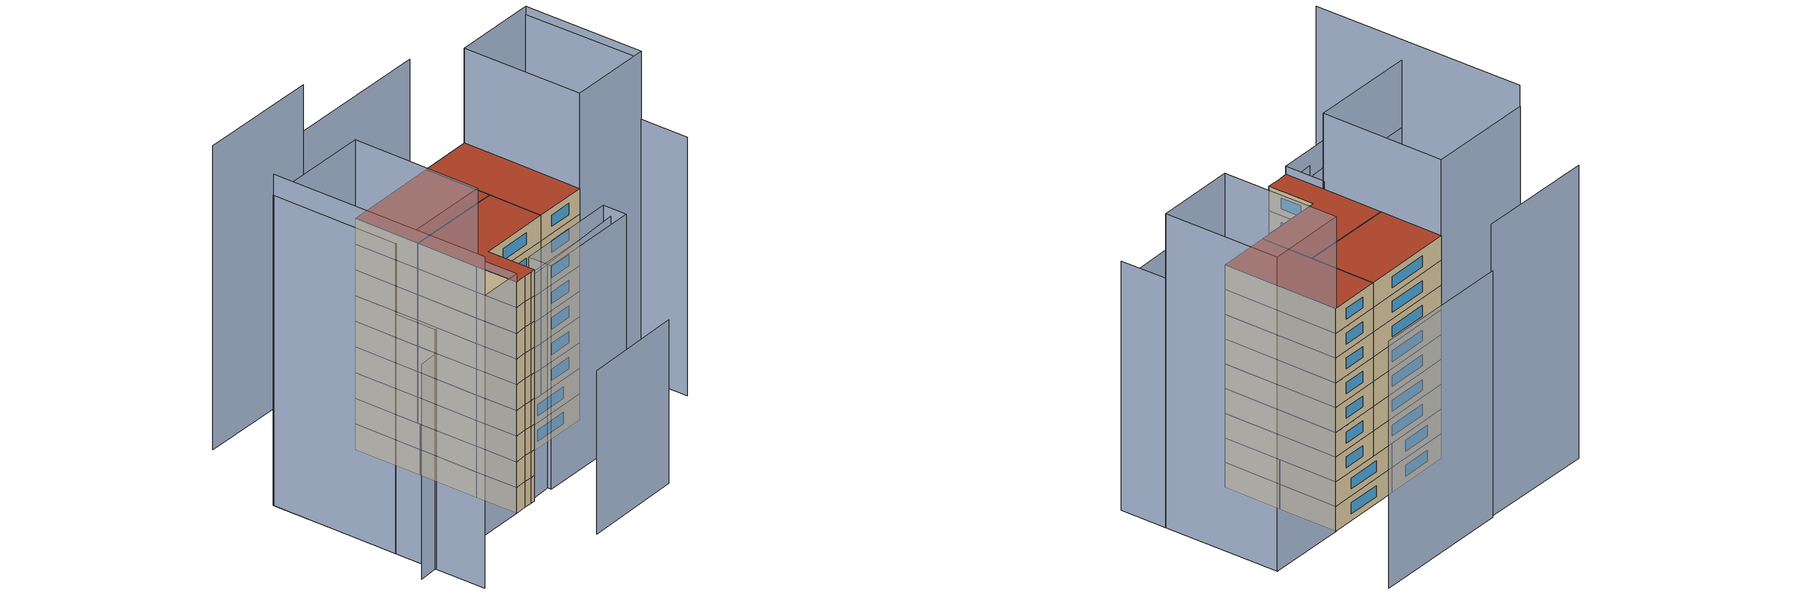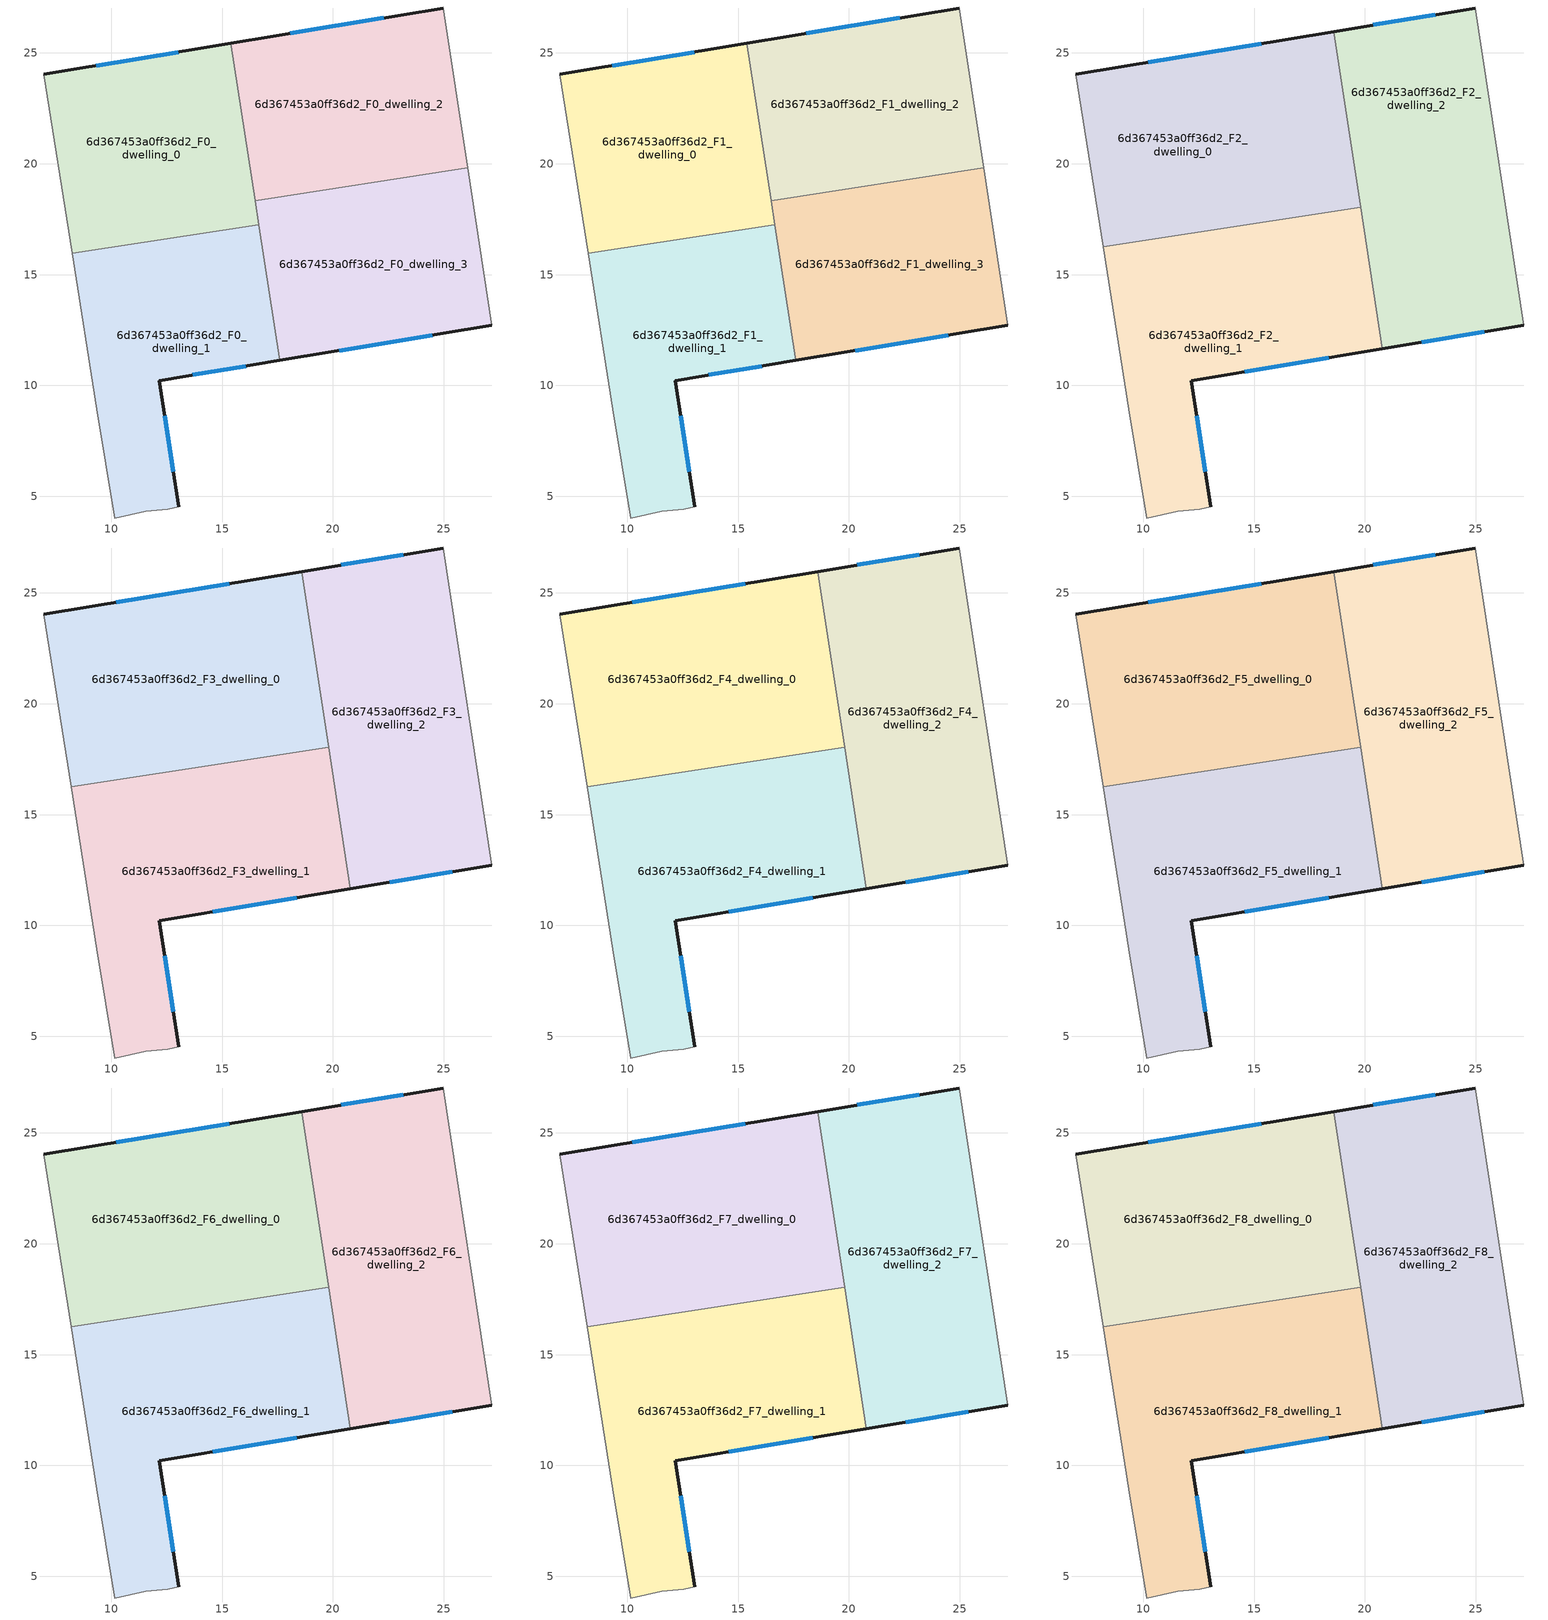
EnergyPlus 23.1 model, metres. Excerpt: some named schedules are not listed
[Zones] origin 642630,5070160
6d367453a0ff36d2_F0_dwelling_0
 floor ground (EU_floor_Construction): 15.4,25.44 16.66,17.26 8.24,15.96 6.95,24.03 z0
 wall outside (EU_wall_Construction): 15.4,25.44 6.95,24.03 z0:3
 wall to 6d367453a0ff36d2_F0_dwelling_1 (EU_wall_Construction): 8.24,15.96 16.66,17.26 z0:3
 wall adiabatic (EU_wall_Construction): 6.95,24.03 8.24,15.96 z0:3
 wall to 6d367453a0ff36d2_F0_dwelling_2 (EU_wall_Construction): 16.49,18.34 15.4,25.44 z0:3
 wall to 6d367453a0ff36d2_F0_dwelling_3 (EU_wall_Construction): 16.66,17.26 16.49,18.34 z0:3
 window (EU_Window_Construction): 13.03,25.04 9.32,24.43 z0.84:2.16
6d367453a0ff36d2_F0_dwelling_1
 floor ground (EU_floor_Construction): 16.66,17.26 17.6,11.13 12.16,10.22 13.05,4.52 12.55,4.42 11.55,4.32 10.15,4.02 9.35,8.92 8.24,15.96 z0
 wall outside (EU_wall_Construction): 13.05,4.52 12.16,10.22 17.6,11.13 z0:3
 wall adiabatic (EU_wall_Construction): 8.24,15.96 9.35,8.92 10.15,4.02 11.55,4.32 12.55,4.42 13.05,4.52 z0:3
 wall to 6d367453a0ff36d2_F0_dwelling_3 (EU_wall_Construction): 17.6,11.13 16.66,17.26 z0:3
 window (EU_Window_Construction): 13.68,10.47 16.07,10.87 / 12.8,6.12 12.41,8.62 z0.84:2.16
6d367453a0ff36d2_F0_dwelling_2
 floor ground (EU_floor_Construction): 24.97,27.03 26.08,19.82 16.49,18.34 15.4,25.44 z0
 wall outside (EU_wall_Construction): 24.97,27.03 15.4,25.44 z0:3
 wall adiabatic (EU_wall_Construction): 26.08,19.82 24.97,27.03 z0:3
 wall to 6d367453a0ff36d2_F0_dwelling_3 (EU_wall_Construction): 16.49,18.34 26.08,19.82 z0:3
 window (EU_Window_Construction): 22.29,26.58 18.08,25.88 z0.84:2.16
6d367453a0ff36d2_F0_dwelling_3
 floor ground (EU_floor_Construction): 26.08,19.82 27.17,12.72 17.6,11.13 16.49,18.34 z0
 wall outside (EU_wall_Construction): 17.6,11.13 27.17,12.72 z0:3
 wall adiabatic (EU_wall_Construction): 27.17,12.72 26.08,19.82 z0:3
 window (EU_Window_Construction): 20.28,11.57 24.49,12.27 z0.84:2.16
6d367453a0ff36d2_F1_dwelling_0
 floor to 6d367453a0ff36d2_F0_dwelling_0 (EU_floor_Construction): 15.4,25.44 16.66,17.26 8.24,15.96 6.95,24.03 z3
 wall outside (EU_wall_Construction): 15.4,25.44 6.95,24.03 z3:6
 wall to 6d367453a0ff36d2_F1_dwelling_1 (EU_wall_Construction): 8.24,15.96 16.66,17.26 z3:6
 wall adiabatic (EU_wall_Construction): 6.95,24.03 8.24,15.96 z3:6
 wall to 6d367453a0ff36d2_F1_dwelling_2 (EU_wall_Construction): 16.49,18.34 15.4,25.44 z3:6
 wall to 6d367453a0ff36d2_F1_dwelling_3 (EU_wall_Construction): 16.66,17.26 16.49,18.34 z3:6
 window (EU_Window_Construction): 13.03,25.04 9.32,24.43 z3.84:5.16
6d367453a0ff36d2_F1_dwelling_1
 floor to 6d367453a0ff36d2_F0_dwelling_1 (EU_floor_Construction): 16.66,17.26 17.6,11.13 12.16,10.22 13.05,4.52 12.55,4.42 11.55,4.32 10.15,4.02 9.35,8.92 8.24,15.96 z3
 wall outside (EU_wall_Construction): 13.05,4.52 12.16,10.22 17.6,11.13 z3:6
 wall adiabatic (EU_wall_Construction): 8.24,15.96 9.35,8.92 10.15,4.02 11.55,4.32 12.55,4.42 13.05,4.52 z3:6
 wall to 6d367453a0ff36d2_F1_dwelling_3 (EU_wall_Construction): 17.6,11.13 16.66,17.26 z3:6
 window (EU_Window_Construction): 13.68,10.47 16.07,10.87 / 12.8,6.12 12.41,8.62 z3.84:5.16
6d367453a0ff36d2_F1_dwelling_2
 floor to 6d367453a0ff36d2_F0_dwelling_2 (EU_floor_Construction): 24.97,27.03 26.08,19.82 16.49,18.34 15.4,25.44 z3
 wall outside (EU_wall_Construction): 24.97,27.03 15.4,25.44 z3:6
 wall adiabatic (EU_wall_Construction): 26.08,19.82 24.97,27.03 z3:6
 wall to 6d367453a0ff36d2_F1_dwelling_3 (EU_wall_Construction): 16.49,18.34 26.08,19.82 z3:6
 window (EU_Window_Construction): 22.29,26.58 18.08,25.88 z3.84:5.16
6d367453a0ff36d2_F1_dwelling_3
 floor to 6d367453a0ff36d2_F0_dwelling_3 (EU_floor_Construction): 26.08,19.82 27.17,12.72 17.6,11.13 16.49,18.34 z3
 wall outside (EU_wall_Construction): 17.6,11.13 27.17,12.72 z3:6
 wall adiabatic (EU_wall_Construction): 27.17,12.72 26.08,19.82 z3:6
 window (EU_Window_Construction): 20.28,11.57 24.49,12.27 z3.84:5.16
6d367453a0ff36d2_F2_dwelling_0
 floor to 6d367453a0ff36d2_F1_dwelling_0 (EU_floor_Construction): 15.4,25.44 16.61,17.54 8.19,16.25 6.95,24.03 z6
 floor to 6d367453a0ff36d2_F1_dwelling_2 (EU_floor_Construction): 18.59,25.97 19.68,18.83 16.49,18.34 15.4,25.44 z6
 floor to 6d367453a0ff36d2_F1_dwelling_3 (EU_floor_Construction): 19.68,18.83 19.81,18.04 16.61,17.54 16.49,18.34 z6
 wall outside (EU_wall_Construction): 18.59,25.97 6.95,24.03 z6:9
 wall to 6d367453a0ff36d2_F2_dwelling_1 (EU_wall_Construction): 8.19,16.25 19.81,18.04 z6:9
 wall adiabatic (EU_wall_Construction): 6.95,24.03 8.19,16.25 z6:9
 wall to 6d367453a0ff36d2_F2_dwelling_2 (EU_wall_Construction): 19.81,18.04 18.59,25.97 z6:9
 window (EU_Window_Construction): 15.33,25.43 10.21,24.58 z6.84:8.16
6d367453a0ff36d2_F2_dwelling_1
 floor to 6d367453a0ff36d2_F1_dwelling_1 (EU_floor_Construction): 16.66,17.26 17.6,11.13 12.16,10.22 13.05,4.52 12.55,4.42 11.55,4.32 10.15,4.02 9.35,8.92 8.24,15.96 z6
 floor to 6d367453a0ff36d2_F1_dwelling_0 (EU_floor_Construction): 16.61,17.54 16.66,17.26 8.24,15.96 8.19,16.25 z6
 floor to 6d367453a0ff36d2_F1_dwelling_3 (EU_floor_Construction): 19.81,18.04 20.79,11.66 17.6,11.13 16.61,17.54 z6
 wall outside (EU_wall_Construction): 13.05,4.52 12.16,10.22 20.79,11.66 z6:9
 wall adiabatic (EU_wall_Construction): 8.19,16.25 9.35,8.92 10.15,4.02 11.55,4.32 12.55,4.42 13.05,4.52 z6:9
 wall to 6d367453a0ff36d2_F2_dwelling_2 (EU_wall_Construction): 20.79,11.66 19.81,18.04 z6:9
 window (EU_Window_Construction): 14.57,10.62 18.37,11.26 / 12.8,6.12 12.41,8.62 z6.84:8.16
6d367453a0ff36d2_F2_dwelling_2
 floor to 6d367453a0ff36d2_F1_dwelling_2 (EU_floor_Construction): 24.97,27.03 26.08,19.82 19.68,18.83 18.59,25.97 z6
 floor to 6d367453a0ff36d2_F1_dwelling_3 (EU_floor_Construction): 26.08,19.82 27.17,12.72 20.79,11.66 19.68,18.83 z6
 wall outside (EU_wall_Construction): 24.97,27.03 18.59,25.97 / 20.79,11.66 27.17,12.72 z6:9
 wall adiabatic (EU_wall_Construction): 27.17,12.72 24.97,27.03 z6:9
 window (EU_Window_Construction): 23.18,26.73 20.37,26.27 / 22.58,11.96 25.38,12.42 z6.84:8.16
6d367453a0ff36d2_F3_dwelling_0
 floor to 6d367453a0ff36d2_F2_dwelling_0 (EU_floor_Construction): 18.59,25.97 19.81,18.04 8.19,16.25 6.95,24.03 z9
 wall outside (EU_wall_Construction): 18.59,25.97 6.95,24.03 z9:12
 wall to 6d367453a0ff36d2_F3_dwelling_1 (EU_wall_Construction): 8.19,16.25 19.81,18.04 z9:12
 wall adiabatic (EU_wall_Construction): 6.95,24.03 8.19,16.25 z9:12
 wall to 6d367453a0ff36d2_F3_dwelling_2 (EU_wall_Construction): 19.81,18.04 18.59,25.97 z9:12
 window (EU_Window_Construction): 15.33,25.43 10.21,24.58 z9.84:11.16
6d367453a0ff36d2_F3_dwelling_1
 floor to 6d367453a0ff36d2_F2_dwelling_1 (EU_floor_Construction): 19.81,18.04 20.79,11.66 12.16,10.22 13.05,4.52 12.55,4.42 11.55,4.32 10.15,4.02 9.35,8.92 8.19,16.25 z9
 wall outside (EU_wall_Construction): 13.05,4.52 12.16,10.22 20.79,11.66 z9:12
 wall adiabatic (EU_wall_Construction): 8.19,16.25 9.35,8.92 10.15,4.02 11.55,4.32 12.55,4.42 13.05,4.52 z9:12
 wall to 6d367453a0ff36d2_F3_dwelling_2 (EU_wall_Construction): 20.79,11.66 19.81,18.04 z9:12
 window (EU_Window_Construction): 14.57,10.62 18.37,11.26 / 12.8,6.12 12.41,8.62 z9.84:11.16
6d367453a0ff36d2_F3_dwelling_2
 floor to 6d367453a0ff36d2_F2_dwelling_2 (EU_floor_Construction): 24.97,27.03 27.17,12.72 20.79,11.66 18.59,25.97 z9
 wall outside (EU_wall_Construction): 24.97,27.03 18.59,25.97 / 20.79,11.66 27.17,12.72 z9:12
 wall adiabatic (EU_wall_Construction): 27.17,12.72 24.97,27.03 z9:12
 window (EU_Window_Construction): 23.18,26.73 20.37,26.27 / 22.58,11.96 25.38,12.42 z9.84:11.16
6d367453a0ff36d2_F4_dwelling_0
 floor to 6d367453a0ff36d2_F3_dwelling_0 (EU_floor_Construction): 18.59,25.97 19.81,18.04 8.19,16.25 6.95,24.03 z12
 wall outside (EU_wall_Construction): 18.59,25.97 6.95,24.03 z12:15
 wall to 6d367453a0ff36d2_F4_dwelling_1 (EU_wall_Construction): 8.19,16.25 19.81,18.04 z12:15
 wall adiabatic (EU_wall_Construction): 6.95,24.03 8.19,16.25 z12:15
 wall to 6d367453a0ff36d2_F4_dwelling_2 (EU_wall_Construction): 19.81,18.04 18.59,25.97 z12:15
 window (EU_Window_Construction): 15.33,25.43 10.21,24.58 z12.84:14.16
6d367453a0ff36d2_F4_dwelling_1
 floor to 6d367453a0ff36d2_F3_dwelling_1 (EU_floor_Construction): 19.81,18.04 20.79,11.66 12.16,10.22 13.05,4.52 12.55,4.42 11.55,4.32 10.15,4.02 9.35,8.92 8.19,16.25 z12
 wall outside (EU_wall_Construction): 13.05,4.52 12.16,10.22 20.79,11.66 z12:15
 wall adiabatic (EU_wall_Construction): 8.19,16.25 9.35,8.92 10.15,4.02 11.55,4.32 12.55,4.42 13.05,4.52 z12:15
 wall to 6d367453a0ff36d2_F4_dwelling_2 (EU_wall_Construction): 20.79,11.66 19.81,18.04 z12:15
 window (EU_Window_Construction): 14.57,10.62 18.37,11.26 / 12.8,6.12 12.41,8.62 z12.84:14.16
6d367453a0ff36d2_F4_dwelling_2
 floor to 6d367453a0ff36d2_F3_dwelling_2 (EU_floor_Construction): 24.97,27.03 27.17,12.72 20.79,11.66 18.59,25.97 z12
 wall outside (EU_wall_Construction): 24.97,27.03 18.59,25.97 / 20.79,11.66 27.17,12.72 z12:15
 wall adiabatic (EU_wall_Construction): 27.17,12.72 24.97,27.03 z12:15
 window (EU_Window_Construction): 23.18,26.73 20.37,26.27 / 22.58,11.96 25.38,12.42 z12.84:14.16
6d367453a0ff36d2_F5_dwelling_0
 floor to 6d367453a0ff36d2_F4_dwelling_0 (EU_floor_Construction): 18.59,25.97 19.81,18.04 8.19,16.25 6.95,24.03 z15
 wall outside (EU_wall_Construction): 18.59,25.97 6.95,24.03 z15:18
 wall to 6d367453a0ff36d2_F5_dwelling_1 (EU_wall_Construction): 8.19,16.25 19.81,18.04 z15:18
 wall adiabatic (EU_wall_Construction): 6.95,24.03 8.19,16.25 z15:18
 wall to 6d367453a0ff36d2_F5_dwelling_2 (EU_wall_Construction): 19.81,18.04 18.59,25.97 z15:18
 window (EU_Window_Construction): 15.33,25.43 10.21,24.58 z15.84:17.16
6d367453a0ff36d2_F5_dwelling_1
 floor to 6d367453a0ff36d2_F4_dwelling_1 (EU_floor_Construction): 19.81,18.04 20.79,11.66 12.16,10.22 13.05,4.52 12.55,4.42 11.55,4.32 10.15,4.02 9.35,8.92 8.19,16.25 z15
 wall outside (EU_wall_Construction): 13.05,4.52 12.16,10.22 20.79,11.66 z15:18
 wall adiabatic (EU_wall_Construction): 8.19,16.25 9.35,8.92 10.15,4.02 11.55,4.32 12.55,4.42 13.05,4.52 z15:18
 wall to 6d367453a0ff36d2_F5_dwelling_2 (EU_wall_Construction): 20.79,11.66 19.81,18.04 z15:18
 window (EU_Window_Construction): 14.57,10.62 18.37,11.26 / 12.8,6.12 12.41,8.62 z15.84:17.16
6d367453a0ff36d2_F5_dwelling_2
 floor to 6d367453a0ff36d2_F4_dwelling_2 (EU_floor_Construction): 24.97,27.03 27.17,12.72 20.79,11.66 18.59,25.97 z15
 wall outside (EU_wall_Construction): 24.97,27.03 18.59,25.97 / 20.79,11.66 27.17,12.72 z15:18
 wall adiabatic (EU_wall_Construction): 27.17,12.72 24.97,27.03 z15:18
 window (EU_Window_Construction): 23.18,26.73 20.37,26.27 / 22.58,11.96 25.38,12.42 z15.84:17.16
6d367453a0ff36d2_F6_dwelling_0
 floor to 6d367453a0ff36d2_F5_dwelling_0 (EU_floor_Construction): 18.59,25.97 19.81,18.04 8.19,16.25 6.95,24.03 z18
 wall outside (EU_wall_Construction): 18.59,25.97 6.95,24.03 z18:21
 wall to 6d367453a0ff36d2_F6_dwelling_1 (EU_wall_Construction): 8.19,16.25 19.81,18.04 z18:21
 wall adiabatic (EU_wall_Construction): 6.95,24.03 8.19,16.25 z18:21
 wall to 6d367453a0ff36d2_F6_dwelling_2 (EU_wall_Construction): 19.81,18.04 18.59,25.97 z18:21
 window (EU_Window_Construction): 15.33,25.43 10.21,24.58 z18.84:20.16
6d367453a0ff36d2_F6_dwelling_1
 floor to 6d367453a0ff36d2_F5_dwelling_1 (EU_floor_Construction): 19.81,18.04 20.79,11.66 12.16,10.22 13.05,4.52 12.55,4.42 11.55,4.32 10.15,4.02 9.35,8.92 8.19,16.25 z18
 wall outside (EU_wall_Construction): 13.05,4.52 12.16,10.22 20.79,11.66 z18:21
 wall adiabatic (EU_wall_Construction): 8.19,16.25 9.35,8.92 10.15,4.02 11.55,4.32 12.55,4.42 13.05,4.52 z18:21
 wall to 6d367453a0ff36d2_F6_dwelling_2 (EU_wall_Construction): 20.79,11.66 19.81,18.04 z18:21
 window (EU_Window_Construction): 14.57,10.62 18.37,11.26 / 12.8,6.12 12.41,8.62 z18.84:20.16
6d367453a0ff36d2_F6_dwelling_2
 floor to 6d367453a0ff36d2_F5_dwelling_2 (EU_floor_Construction): 24.97,27.03 27.17,12.72 20.79,11.66 18.59,25.97 z18
 wall outside (EU_wall_Construction): 24.97,27.03 18.59,25.97 / 20.79,11.66 27.17,12.72 z18:21
 wall adiabatic (EU_wall_Construction): 27.17,12.72 24.97,27.03 z18:21
 window (EU_Window_Construction): 23.18,26.73 20.37,26.27 / 22.58,11.96 25.38,12.42 z18.84:20.16
6d367453a0ff36d2_F7_dwelling_0
 floor to 6d367453a0ff36d2_F6_dwelling_0 (EU_floor_Construction): 18.59,25.97 19.81,18.04 8.19,16.25 6.95,24.03 z21
 wall outside (EU_wall_Construction): 18.59,25.97 6.95,24.03 z21:24
 wall to 6d367453a0ff36d2_F7_dwelling_1 (EU_wall_Construction): 8.19,16.25 19.81,18.04 z21:24
 wall adiabatic (EU_wall_Construction): 6.95,24.03 8.19,16.25 z21:24
 wall to 6d367453a0ff36d2_F7_dwelling_2 (EU_wall_Construction): 19.81,18.04 18.59,25.97 z21:24
 window (EU_Window_Construction): 15.33,25.43 10.21,24.58 z21.84:23.16
6d367453a0ff36d2_F7_dwelling_1
 floor to 6d367453a0ff36d2_F6_dwelling_1 (EU_floor_Construction): 19.81,18.04 20.79,11.66 12.16,10.22 13.05,4.52 12.55,4.42 11.55,4.32 10.15,4.02 9.35,8.92 8.19,16.25 z21
 wall outside (EU_wall_Construction): 13.05,4.52 12.16,10.22 20.79,11.66 z21:24
 wall adiabatic (EU_wall_Construction): 8.19,16.25 9.35,8.92 10.15,4.02 11.55,4.32 12.55,4.42 13.05,4.52 z21:24
 wall to 6d367453a0ff36d2_F7_dwelling_2 (EU_wall_Construction): 20.79,11.66 19.81,18.04 z21:24
 window (EU_Window_Construction): 14.57,10.62 18.37,11.26 / 12.8,6.12 12.41,8.62 z21.84:23.16
6d367453a0ff36d2_F7_dwelling_2
 floor to 6d367453a0ff36d2_F6_dwelling_2 (EU_floor_Construction): 24.97,27.03 27.17,12.72 20.79,11.66 18.59,25.97 z21
 wall outside (EU_wall_Construction): 24.97,27.03 18.59,25.97 / 20.79,11.66 27.17,12.72 z21:24
 wall adiabatic (EU_wall_Construction): 27.17,12.72 24.97,27.03 z21:24
 window (EU_Window_Construction): 23.18,26.73 20.37,26.27 / 22.58,11.96 25.38,12.42 z21.84:23.16
6d367453a0ff36d2_F8_dwelling_0
 floor to 6d367453a0ff36d2_F7_dwelling_0 (EU_floor_Construction): 18.59,25.97 19.81,18.04 8.19,16.25 6.95,24.03 z24
 wall outside (EU_wall_Construction): 18.59,25.97 6.95,24.03 z24:27
 wall to 6d367453a0ff36d2_F8_dwelling_1 (EU_wall_Construction): 8.19,16.25 19.81,18.04 z24:27
 wall adiabatic (EU_wall_Construction): 6.95,24.03 8.19,16.25 z24:27
 wall to 6d367453a0ff36d2_F8_dwelling_2 (EU_wall_Construction): 19.81,18.04 18.59,25.97 z24:27
 window (EU_Window_Construction): 15.33,25.43 10.21,24.58 z24.84:26.16
 roof outside (EU_roof_Construction): 19.81,18.04 18.59,25.97 6.95,24.03 8.19,16.25 z27
6d367453a0ff36d2_F8_dwelling_1
 floor to 6d367453a0ff36d2_F7_dwelling_1 (EU_floor_Construction): 19.81,18.04 20.79,11.66 12.16,10.22 13.05,4.52 12.55,4.42 11.55,4.32 10.15,4.02 9.35,8.92 8.19,16.25 z24
 wall outside (EU_wall_Construction): 13.05,4.52 12.16,10.22 20.79,11.66 z24:27
 wall adiabatic (EU_wall_Construction): 8.19,16.25 9.35,8.92 10.15,4.02 11.55,4.32 12.55,4.42 13.05,4.52 z24:27
 wall to 6d367453a0ff36d2_F8_dwelling_2 (EU_wall_Construction): 20.79,11.66 19.81,18.04 z24:27
 window (EU_Window_Construction): 14.57,10.62 18.37,11.26 / 12.8,6.12 12.41,8.62 z24.84:26.16
 roof outside (EU_roof_Construction): 20.79,11.66 19.81,18.04 8.19,16.25 9.35,8.92 10.15,4.02 11.55,4.32 12.55,4.42 13.05,4.52 12.16,10.22 z27
6d367453a0ff36d2_F8_dwelling_2
 floor to 6d367453a0ff36d2_F7_dwelling_2 (EU_floor_Construction): 24.97,27.03 27.17,12.72 20.79,11.66 18.59,25.97 z24
 wall outside (EU_wall_Construction): 24.97,27.03 18.59,25.97 / 20.79,11.66 27.17,12.72 z24:27
 wall adiabatic (EU_wall_Construction): 27.17,12.72 24.97,27.03 z24:27
 window (EU_Window_Construction): 23.18,26.73 20.37,26.27 / 22.58,11.96 25.38,12.42 z24.84:26.16
 roof outside (EU_roof_Construction): 27.17,12.72 24.97,27.03 18.59,25.97 20.79,11.66 z27
shading: -5.42,1.41 6.1,3.87 z0:25.1; 6.15,3.42 26.75,7.83 / 15.4,7.78 27.67,9.82 / 27.67,9.82 28.13,7.01 / 28.13,7.01 15.86,4.97 / 15.86,4.97 15.4,7.78 z0:26.1; 13.15,-4.39 25.17,-2.25 z0:19.1; 10.16,4.02 -3.16,1.82 / -3.16,1.82 -3.97,6.72 / -3.97,6.72 9.35,8.92 / 9.35,8.92 10.16,4.02 z0:28; -6.36,21.84 -2.06,-4.18 z0:38.7; 38.15,8.65 37.15,14.32 z0:30.2; 6.96,24.03 9.37,8.84 / 9.37,8.84 -3.96,6.72 / -3.96,6.72 -6.37,21.92 / -6.37,21.92 6.96,24.03 z0:36.2; 24.86,27.01 34.88,28.63 / 34.88,28.63 37.19,14.34 / 37.19,14.34 27.17,12.72 / 27.17,12.72 24.86,27.01 z0:38.1; 37.17,14.42 34.79,28.64 z0:37.2; 28.8,38.99 11.26,36.24 z0:29.9; 11.29,36.06 -3.37,33.84 z0:35.5
[Building]
EU S2 Campaign: North Axis=0; Terrain=City; Solar Distribution=FullExterior
[Site:Location]
Lyon-Bron: Latitude=45.75; Longitude=5; Time Zone=1; Elevation=198
[SizingPeriod:WeatherFileDays]
AnnualSizingPeriod: Begin Month=1; Begin Day of Month=1; End Month=12; End Day of Month=31; Day of Week for Start Day=Monday; Use Weather File Daylight Saving Period=No; Use Weather File Rain and Snow Indicators=No
[MATERIAL]
EU_InternalMass_Material: Roughness=MediumRough; Thickness=0.1; Conductivity=1; Density=1800; Specific Heat=900; Thermal Absorptance=0.9; Solar Absorptance=0.7; Visible Absorptance=0.7
[MATERIAL:NOMASS] Roughness=MediumRough; Thermal Absorptance=0.9; Solar Absorptance=0.7; Visible Absorptance=0.7
Name | Thermal Resistance
EU_wall_NoMass | 0.776494
EU_roof_NoMass | 0.486893
EU_floor_NoMass | 0.421597
[WINDOWMATERIAL:SIMPLEGLAZINGSYSTEM]
EU_Window_SimpleGlazing: UFactor=4.24961; Solar Heat Gain Coefficient=0.83; Visible Transmittance=0.83
[CONSTRUCTION]
EU_wall_Construction: EU_wall_NoMass
EU_roof_Construction: EU_roof_NoMass
EU_floor_Construction: EU_floor_NoMass
EU_InternalMass_Construction: EU_InternalMass_Material
EU_Window_Construction: EU_Window_SimpleGlazing
[ZONE] Type=1; Multiplier=1; Ceiling Height=autocalculate; Floor Area=autocalculate; Part of Total Floor Area=Yes
Name | Volume
6d367453a0ff36d2_F0_dwelling_0; 6d367453a0ff36d2_F1_dwelling_0 | 210.665
6d367453a0ff36d2_F2_dwelling_0; 6d367453a0ff36d2_F3_dwelling_0; 6d367453a0ff36d2_F4_dwelling_0; 6d367453a0ff36d2_F5_dwelling_0; 6d367453a0ff36d2_F6_dwelling_0; 6d367453a0ff36d2_F7_dwelling_0; 6d367453a0ff36d2_F8_dwelling_0 | 280.918
6d367453a0ff36d2_F0_dwelling_1; 6d367453a0ff36d2_F1_dwelling_1 | 210.687
6d367453a0ff36d2_F2_dwelling_1; 6d367453a0ff36d2_F3_dwelling_1; 6d367453a0ff36d2_F4_dwelling_1; 6d367453a0ff36d2_F5_dwelling_1; 6d367453a0ff36d2_F6_dwelling_1; 6d367453a0ff36d2_F7_dwelling_1; 6d367453a0ff36d2_F8_dwelling_1 | 280.921
6d367453a0ff36d2_F0_dwelling_2; 6d367453a0ff36d2_F1_dwelling_2 | 210.693
6d367453a0ff36d2_F2_dwelling_2; 6d367453a0ff36d2_F3_dwelling_2; 6d367453a0ff36d2_F4_dwelling_2; 6d367453a0ff36d2_F5_dwelling_2; 6d367453a0ff36d2_F6_dwelling_2; 6d367453a0ff36d2_F7_dwelling_2; 6d367453a0ff36d2_F8_dwelling_2 | 280.909
6d367453a0ff36d2_F0_dwelling_3; 6d367453a0ff36d2_F1_dwelling_3 | 210.69
[INTERNALMASS] Construction=EU_InternalMass_Construction
Name | Zone or ZoneList | Surface Area
6d367453a0ff36d2_F0_dwelling_0_EU_InternalMass | 6d367453a0ff36d2_F0_dwelling_0 | 70.221
6d367453a0ff36d2_F0_dwelling_1_EU_InternalMass | 6d367453a0ff36d2_F0_dwelling_1 | 70.2276
6d367453a0ff36d2_F0_dwelling_2_EU_InternalMass | 6d367453a0ff36d2_F0_dwelling_2 | 70.2302
6d367453a0ff36d2_F0_dwelling_3_EU_InternalMass | 6d367453a0ff36d2_F0_dwelling_3 | 70.2313
6d367453a0ff36d2_F1_dwelling_0_EU_InternalMass | 6d367453a0ff36d2_F1_dwelling_0 | 70.221
6d367453a0ff36d2_F1_dwelling_1_EU_InternalMass | 6d367453a0ff36d2_F1_dwelling_1 | 70.2276
6d367453a0ff36d2_F1_dwelling_2_EU_InternalMass | 6d367453a0ff36d2_F1_dwelling_2 | 70.2302
6d367453a0ff36d2_F1_dwelling_3_EU_InternalMass | 6d367453a0ff36d2_F1_dwelling_3 | 70.2313
6d367453a0ff36d2_F2_dwelling_0_EU_InternalMass | 6d367453a0ff36d2_F2_dwelling_0 | 93.6429
6d367453a0ff36d2_F2_dwelling_1_EU_InternalMass | 6d367453a0ff36d2_F2_dwelling_1 | 93.6407
6d367453a0ff36d2_F2_dwelling_2_EU_InternalMass | 6d367453a0ff36d2_F2_dwelling_2 | 93.6363
6d367453a0ff36d2_F3_dwelling_0_EU_InternalMass | 6d367453a0ff36d2_F3_dwelling_0 | 93.6429
6d367453a0ff36d2_F3_dwelling_1_EU_InternalMass | 6d367453a0ff36d2_F3_dwelling_1 | 93.6407
6d367453a0ff36d2_F3_dwelling_2_EU_InternalMass | 6d367453a0ff36d2_F3_dwelling_2 | 93.6363
6d367453a0ff36d2_F4_dwelling_0_EU_InternalMass | 6d367453a0ff36d2_F4_dwelling_0 | 93.6429
6d367453a0ff36d2_F4_dwelling_1_EU_InternalMass | 6d367453a0ff36d2_F4_dwelling_1 | 93.6407
6d367453a0ff36d2_F4_dwelling_2_EU_InternalMass | 6d367453a0ff36d2_F4_dwelling_2 | 93.6363
6d367453a0ff36d2_F5_dwelling_0_EU_InternalMass | 6d367453a0ff36d2_F5_dwelling_0 | 93.6429
6d367453a0ff36d2_F5_dwelling_1_EU_InternalMass | 6d367453a0ff36d2_F5_dwelling_1 | 93.6407
6d367453a0ff36d2_F5_dwelling_2_EU_InternalMass | 6d367453a0ff36d2_F5_dwelling_2 | 93.6363
6d367453a0ff36d2_F6_dwelling_0_EU_InternalMass | 6d367453a0ff36d2_F6_dwelling_0 | 93.6429
6d367453a0ff36d2_F6_dwelling_1_EU_InternalMass | 6d367453a0ff36d2_F6_dwelling_1 | 93.6407
6d367453a0ff36d2_F6_dwelling_2_EU_InternalMass | 6d367453a0ff36d2_F6_dwelling_2 | 93.6363
6d367453a0ff36d2_F7_dwelling_0_EU_InternalMass | 6d367453a0ff36d2_F7_dwelling_0 | 93.6429
6d367453a0ff36d2_F7_dwelling_1_EU_InternalMass | 6d367453a0ff36d2_F7_dwelling_1 | 93.6407
6d367453a0ff36d2_F7_dwelling_2_EU_InternalMass | 6d367453a0ff36d2_F7_dwelling_2 | 93.6363
6d367453a0ff36d2_F8_dwelling_0_EU_InternalMass | 6d367453a0ff36d2_F8_dwelling_0 | 93.6429
6d367453a0ff36d2_F8_dwelling_1_EU_InternalMass | 6d367453a0ff36d2_F8_dwelling_1 | 93.6407
6d367453a0ff36d2_F8_dwelling_2_EU_InternalMass | 6d367453a0ff36d2_F8_dwelling_2 | 93.6363
[OTHEREQUIPMENT] Fuel Type=Electricity; Design Level Calculation Method=Watts/Area; Power per Zone Floor Area=1; Fraction Latent=0; Fraction Radiant=0; Fraction Lost=0; Carbon Dioxide Generation Rate=0; EndUse Subcategory=EU_Step8_InternalGains
Name | Zone or ZoneList or Space or SpaceList | Schedule
EU_Step8_InternalGain_6d367453a0ff36d2_F0_dwelling_0_f000 | 6d367453a0ff36d2_F0_dwelling_0 | EU_Step8_GainSchedule_6d367453a0ff36d2_F0_dwelling_0_f000
EU_Step8_InternalGain_6d367453a0ff36d2_F0_dwelling_1_f000 | 6d367453a0ff36d2_F0_dwelling_1 | EU_Step8_GainSchedule_6d367453a0ff36d2_F0_dwelling_1_f000
EU_Step8_InternalGain_6d367453a0ff36d2_F0_dwelling_2_f000 | 6d367453a0ff36d2_F0_dwelling_2 | EU_Step8_GainSchedule_6d367453a0ff36d2_F0_dwelling_2_f000
EU_Step8_InternalGain_6d367453a0ff36d2_F0_dwelling_3_f000 | 6d367453a0ff36d2_F0_dwelling_3 | EU_Step8_GainSchedule_6d367453a0ff36d2_F0_dwelling_3_f000
EU_Step8_InternalGain_6d367453a0ff36d2_F1_dwelling_0_f000 | 6d367453a0ff36d2_F1_dwelling_0 | EU_Step8_GainSchedule_6d367453a0ff36d2_F1_dwelling_0_f000
EU_Step8_InternalGain_6d367453a0ff36d2_F1_dwelling_1_f000 | 6d367453a0ff36d2_F1_dwelling_1 | EU_Step8_GainSchedule_6d367453a0ff36d2_F1_dwelling_1_f000
EU_Step8_InternalGain_6d367453a0ff36d2_F1_dwelling_2_f000 | 6d367453a0ff36d2_F1_dwelling_2 | EU_Step8_GainSchedule_6d367453a0ff36d2_F1_dwelling_2_f000
EU_Step8_InternalGain_6d367453a0ff36d2_F1_dwelling_3_f000 | 6d367453a0ff36d2_F1_dwelling_3 | EU_Step8_GainSchedule_6d367453a0ff36d2_F1_dwelling_3_f000
EU_Step8_InternalGain_6d367453a0ff36d2_F2_dwelling_0_f000 | 6d367453a0ff36d2_F2_dwelling_0 | EU_Step8_GainSchedule_6d367453a0ff36d2_F2_dwelling_0_f000
EU_Step8_InternalGain_6d367453a0ff36d2_F2_dwelling_1_f000 | 6d367453a0ff36d2_F2_dwelling_1 | EU_Step8_GainSchedule_6d367453a0ff36d2_F2_dwelling_1_f000
EU_Step8_InternalGain_6d367453a0ff36d2_F2_dwelling_2_f000 | 6d367453a0ff36d2_F2_dwelling_2 | EU_Step8_GainSchedule_6d367453a0ff36d2_F2_dwelling_2_f000
EU_Step8_InternalGain_6d367453a0ff36d2_F3_dwelling_0_f000 | 6d367453a0ff36d2_F3_dwelling_0 | EU_Step8_GainSchedule_6d367453a0ff36d2_F3_dwelling_0_f000
EU_Step8_InternalGain_6d367453a0ff36d2_F3_dwelling_1_f000 | 6d367453a0ff36d2_F3_dwelling_1 | EU_Step8_GainSchedule_6d367453a0ff36d2_F3_dwelling_1_f000
EU_Step8_InternalGain_6d367453a0ff36d2_F3_dwelling_2_f000 | 6d367453a0ff36d2_F3_dwelling_2 | EU_Step8_GainSchedule_6d367453a0ff36d2_F3_dwelling_2_f000
EU_Step8_InternalGain_6d367453a0ff36d2_F4_dwelling_0_f000 | 6d367453a0ff36d2_F4_dwelling_0 | EU_Step8_GainSchedule_6d367453a0ff36d2_F4_dwelling_0_f000
EU_Step8_InternalGain_6d367453a0ff36d2_F4_dwelling_1_f000 | 6d367453a0ff36d2_F4_dwelling_1 | EU_Step8_GainSchedule_6d367453a0ff36d2_F4_dwelling_1_f000
EU_Step8_InternalGain_6d367453a0ff36d2_F4_dwelling_2_f000 | 6d367453a0ff36d2_F4_dwelling_2 | EU_Step8_GainSchedule_6d367453a0ff36d2_F4_dwelling_2_f000
EU_Step8_InternalGain_6d367453a0ff36d2_F5_dwelling_0_f000 | 6d367453a0ff36d2_F5_dwelling_0 | EU_Step8_GainSchedule_6d367453a0ff36d2_F5_dwelling_0_f000
EU_Step8_InternalGain_6d367453a0ff36d2_F5_dwelling_1_f000 | 6d367453a0ff36d2_F5_dwelling_1 | EU_Step8_GainSchedule_6d367453a0ff36d2_F5_dwelling_1_f000
EU_Step8_InternalGain_6d367453a0ff36d2_F5_dwelling_2_f000 | 6d367453a0ff36d2_F5_dwelling_2 | EU_Step8_GainSchedule_6d367453a0ff36d2_F5_dwelling_2_f000
EU_Step8_InternalGain_6d367453a0ff36d2_F6_dwelling_0_f000 | 6d367453a0ff36d2_F6_dwelling_0 | EU_Step8_GainSchedule_6d367453a0ff36d2_F6_dwelling_0_f000
EU_Step8_InternalGain_6d367453a0ff36d2_F6_dwelling_1_f000 | 6d367453a0ff36d2_F6_dwelling_1 | EU_Step8_GainSchedule_6d367453a0ff36d2_F6_dwelling_1_f000
EU_Step8_InternalGain_6d367453a0ff36d2_F6_dwelling_2_f000 | 6d367453a0ff36d2_F6_dwelling_2 | EU_Step8_GainSchedule_6d367453a0ff36d2_F6_dwelling_2_f000
EU_Step8_InternalGain_6d367453a0ff36d2_F7_dwelling_0_f000 | 6d367453a0ff36d2_F7_dwelling_0 | EU_Step8_GainSchedule_6d367453a0ff36d2_F7_dwelling_0_f000
EU_Step8_InternalGain_6d367453a0ff36d2_F7_dwelling_1_f000 | 6d367453a0ff36d2_F7_dwelling_1 | EU_Step8_GainSchedule_6d367453a0ff36d2_F7_dwelling_1_f000
EU_Step8_InternalGain_6d367453a0ff36d2_F7_dwelling_2_f000 | 6d367453a0ff36d2_F7_dwelling_2 | EU_Step8_GainSchedule_6d367453a0ff36d2_F7_dwelling_2_f000
EU_Step8_InternalGain_6d367453a0ff36d2_F8_dwelling_0_f000 | 6d367453a0ff36d2_F8_dwelling_0 | EU_Step8_GainSchedule_6d367453a0ff36d2_F8_dwelling_0_f000
EU_Step8_InternalGain_6d367453a0ff36d2_F8_dwelling_1_f000 | 6d367453a0ff36d2_F8_dwelling_1 | EU_Step8_GainSchedule_6d367453a0ff36d2_F8_dwelling_1_f000
EU_Step8_InternalGain_6d367453a0ff36d2_F8_dwelling_2_f000 | 6d367453a0ff36d2_F8_dwelling_2 | EU_Step8_GainSchedule_6d367453a0ff36d2_F8_dwelling_2_f000
[ZONEVENTILATION:DESIGNFLOWRATE] Schedule=EU_AlwaysOn; Design Flow Rate Calculation Method=AirChanges/Hour; Air Changes per Hour=0.693814; Ventilation Type=Natural; Fan Pressure Rise=0; Fan Total Efficiency=1; Constant Term Coefficient=1; Temperature Term Coefficient=0; Velocity Term Coefficient=0; Velocity Squared Term Coefficient=0; Minimum Indoor Temperature=-100; Maximum Indoor Temperature=100; Delta Temperature=-100; Minimum Outdoor Temperature=-100; Maximum Outdoor Temperature=100; Maximum Wind Speed=40
Name | Zone or ZoneList or Space or SpaceList
EU_ConstantAir_6d367453a0ff36d2_F0_dwelling_0 | 6d367453a0ff36d2_F0_dwelling_0
EU_ConstantAir_6d367453a0ff36d2_F0_dwelling_1 | 6d367453a0ff36d2_F0_dwelling_1
EU_ConstantAir_6d367453a0ff36d2_F0_dwelling_2 | 6d367453a0ff36d2_F0_dwelling_2
EU_ConstantAir_6d367453a0ff36d2_F0_dwelling_3 | 6d367453a0ff36d2_F0_dwelling_3
EU_ConstantAir_6d367453a0ff36d2_F1_dwelling_0 | 6d367453a0ff36d2_F1_dwelling_0
EU_ConstantAir_6d367453a0ff36d2_F1_dwelling_1 | 6d367453a0ff36d2_F1_dwelling_1
EU_ConstantAir_6d367453a0ff36d2_F1_dwelling_2 | 6d367453a0ff36d2_F1_dwelling_2
EU_ConstantAir_6d367453a0ff36d2_F1_dwelling_3 | 6d367453a0ff36d2_F1_dwelling_3
EU_ConstantAir_6d367453a0ff36d2_F2_dwelling_0 | 6d367453a0ff36d2_F2_dwelling_0
EU_ConstantAir_6d367453a0ff36d2_F2_dwelling_1 | 6d367453a0ff36d2_F2_dwelling_1
EU_ConstantAir_6d367453a0ff36d2_F2_dwelling_2 | 6d367453a0ff36d2_F2_dwelling_2
EU_ConstantAir_6d367453a0ff36d2_F3_dwelling_0 | 6d367453a0ff36d2_F3_dwelling_0
EU_ConstantAir_6d367453a0ff36d2_F3_dwelling_1 | 6d367453a0ff36d2_F3_dwelling_1
EU_ConstantAir_6d367453a0ff36d2_F3_dwelling_2 | 6d367453a0ff36d2_F3_dwelling_2
EU_ConstantAir_6d367453a0ff36d2_F4_dwelling_0 | 6d367453a0ff36d2_F4_dwelling_0
EU_ConstantAir_6d367453a0ff36d2_F4_dwelling_1 | 6d367453a0ff36d2_F4_dwelling_1
EU_ConstantAir_6d367453a0ff36d2_F4_dwelling_2 | 6d367453a0ff36d2_F4_dwelling_2
EU_ConstantAir_6d367453a0ff36d2_F5_dwelling_0 | 6d367453a0ff36d2_F5_dwelling_0
EU_ConstantAir_6d367453a0ff36d2_F5_dwelling_1 | 6d367453a0ff36d2_F5_dwelling_1
EU_ConstantAir_6d367453a0ff36d2_F5_dwelling_2 | 6d367453a0ff36d2_F5_dwelling_2
EU_ConstantAir_6d367453a0ff36d2_F6_dwelling_0 | 6d367453a0ff36d2_F6_dwelling_0
EU_ConstantAir_6d367453a0ff36d2_F6_dwelling_1 | 6d367453a0ff36d2_F6_dwelling_1
EU_ConstantAir_6d367453a0ff36d2_F6_dwelling_2 | 6d367453a0ff36d2_F6_dwelling_2
EU_ConstantAir_6d367453a0ff36d2_F7_dwelling_0 | 6d367453a0ff36d2_F7_dwelling_0
EU_ConstantAir_6d367453a0ff36d2_F7_dwelling_1 | 6d367453a0ff36d2_F7_dwelling_1
EU_ConstantAir_6d367453a0ff36d2_F7_dwelling_2 | 6d367453a0ff36d2_F7_dwelling_2
EU_ConstantAir_6d367453a0ff36d2_F8_dwelling_0 | 6d367453a0ff36d2_F8_dwelling_0
EU_ConstantAir_6d367453a0ff36d2_F8_dwelling_1 | 6d367453a0ff36d2_F8_dwelling_1
EU_ConstantAir_6d367453a0ff36d2_F8_dwelling_2 | 6d367453a0ff36d2_F8_dwelling_2
[HVACTEMPLATE:THERMOSTAT] Constant Heating Setpoint=20; Constant Cooling Setpoint=50
EU_HeatOnly_6d367453a0ff36d2_F0_dwelling_0; EU_HeatOnly_6d367453a0ff36d2_F0_dwelling_1; EU_HeatOnly_6d367453a0ff36d2_F0_dwelling_2; EU_HeatOnly_6d367453a0ff36d2_F0_dwelling_3; EU_HeatOnly_6d367453a0ff36d2_F1_dwelling_0; EU_HeatOnly_6d367453a0ff36d2_F1_dwelling_1; EU_HeatOnly_6d367453a0ff36d2_F1_dwelling_2; EU_HeatOnly_6d367453a0ff36d2_F1_dwelling_3; EU_HeatOnly_6d367453a0ff36d2_F2_dwelling_0; EU_HeatOnly_6d367453a0ff36d2_F2_dwelling_1; EU_HeatOnly_6d367453a0ff36d2_F2_dwelling_2; EU_HeatOnly_6d367453a0ff36d2_F3_dwelling_0; EU_HeatOnly_6d367453a0ff36d2_F3_dwelling_1; EU_HeatOnly_6d367453a0ff36d2_F3_dwelling_2; EU_HeatOnly_6d367453a0ff36d2_F4_dwelling_0; EU_HeatOnly_6d367453a0ff36d2_F4_dwelling_1; EU_HeatOnly_6d367453a0ff36d2_F4_dwelling_2; EU_HeatOnly_6d367453a0ff36d2_F5_dwelling_0; EU_HeatOnly_6d367453a0ff36d2_F5_dwelling_1; EU_HeatOnly_6d367453a0ff36d2_F5_dwelling_2; EU_HeatOnly_6d367453a0ff36d2_F6_dwelling_0; EU_HeatOnly_6d367453a0ff36d2_F6_dwelling_1; EU_HeatOnly_6d367453a0ff36d2_F6_dwelling_2; EU_HeatOnly_6d367453a0ff36d2_F7_dwelling_0; EU_HeatOnly_6d367453a0ff36d2_F7_dwelling_1; EU_HeatOnly_6d367453a0ff36d2_F7_dwelling_2; EU_HeatOnly_6d367453a0ff36d2_F8_dwelling_0; EU_HeatOnly_6d367453a0ff36d2_F8_dwelling_1; EU_HeatOnly_6d367453a0ff36d2_F8_dwelling_2
[HVACTEMPLATE:ZONE:IDEALLOADSAIRSYSTEM] System Availability Schedule=EU_AlwaysOn; Maximum Heating Supply Air Temperature=50; Minimum Cooling Supply Air Temperature=13; Maximum Heating Supply Air Humidity Ratio=0.0156; Minimum Cooling Supply Air Humidity Ratio=0.0077; Heating Limit=NoLimit; Cooling Limit=NoLimit; Heating Availability Schedule=EU_AlwaysOn; Cooling Availability Schedule=EU_CoolingOff; Dehumidification Control Type=ConstantSensibleHeatRatio; Cooling Sensible Heat Ratio=0.7; Dehumidification Setpoint=60; Humidification Control Type=None; Humidification Setpoint=30; Outdoor Air Method=None; Outdoor Air Flow Rate per Person=0.00944; Outdoor Air Flow Rate per Zone Floor Area=0; Outdoor Air Flow Rate per Zone=0; Demand Controlled Ventilation Type=None; Outdoor Air Economizer Type=NoEconomizer; Heat Recovery Type=None; Sensible Heat Recovery Effectiveness=0.7; Latent Heat Recovery Effectiveness=0.65
Name | Template Thermostat
6d367453a0ff36d2_F0_dwelling_0 | EU_HeatOnly_6d367453a0ff36d2_F0_dwelling_0
6d367453a0ff36d2_F0_dwelling_1 | EU_HeatOnly_6d367453a0ff36d2_F0_dwelling_1
6d367453a0ff36d2_F0_dwelling_2 | EU_HeatOnly_6d367453a0ff36d2_F0_dwelling_2
6d367453a0ff36d2_F0_dwelling_3 | EU_HeatOnly_6d367453a0ff36d2_F0_dwelling_3
6d367453a0ff36d2_F1_dwelling_0 | EU_HeatOnly_6d367453a0ff36d2_F1_dwelling_0
6d367453a0ff36d2_F1_dwelling_1 | EU_HeatOnly_6d367453a0ff36d2_F1_dwelling_1
6d367453a0ff36d2_F1_dwelling_2 | EU_HeatOnly_6d367453a0ff36d2_F1_dwelling_2
6d367453a0ff36d2_F1_dwelling_3 | EU_HeatOnly_6d367453a0ff36d2_F1_dwelling_3
6d367453a0ff36d2_F2_dwelling_0 | EU_HeatOnly_6d367453a0ff36d2_F2_dwelling_0
6d367453a0ff36d2_F2_dwelling_1 | EU_HeatOnly_6d367453a0ff36d2_F2_dwelling_1
6d367453a0ff36d2_F2_dwelling_2 | EU_HeatOnly_6d367453a0ff36d2_F2_dwelling_2
6d367453a0ff36d2_F3_dwelling_0 | EU_HeatOnly_6d367453a0ff36d2_F3_dwelling_0
6d367453a0ff36d2_F3_dwelling_1 | EU_HeatOnly_6d367453a0ff36d2_F3_dwelling_1
6d367453a0ff36d2_F3_dwelling_2 | EU_HeatOnly_6d367453a0ff36d2_F3_dwelling_2
6d367453a0ff36d2_F4_dwelling_0 | EU_HeatOnly_6d367453a0ff36d2_F4_dwelling_0
6d367453a0ff36d2_F4_dwelling_1 | EU_HeatOnly_6d367453a0ff36d2_F4_dwelling_1
6d367453a0ff36d2_F4_dwelling_2 | EU_HeatOnly_6d367453a0ff36d2_F4_dwelling_2
6d367453a0ff36d2_F5_dwelling_0 | EU_HeatOnly_6d367453a0ff36d2_F5_dwelling_0
6d367453a0ff36d2_F5_dwelling_1 | EU_HeatOnly_6d367453a0ff36d2_F5_dwelling_1
6d367453a0ff36d2_F5_dwelling_2 | EU_HeatOnly_6d367453a0ff36d2_F5_dwelling_2
6d367453a0ff36d2_F6_dwelling_0 | EU_HeatOnly_6d367453a0ff36d2_F6_dwelling_0
6d367453a0ff36d2_F6_dwelling_1 | EU_HeatOnly_6d367453a0ff36d2_F6_dwelling_1
6d367453a0ff36d2_F6_dwelling_2 | EU_HeatOnly_6d367453a0ff36d2_F6_dwelling_2
6d367453a0ff36d2_F7_dwelling_0 | EU_HeatOnly_6d367453a0ff36d2_F7_dwelling_0
6d367453a0ff36d2_F7_dwelling_1 | EU_HeatOnly_6d367453a0ff36d2_F7_dwelling_1
6d367453a0ff36d2_F7_dwelling_2 | EU_HeatOnly_6d367453a0ff36d2_F7_dwelling_2
6d367453a0ff36d2_F8_dwelling_0 | EU_HeatOnly_6d367453a0ff36d2_F8_dwelling_0
6d367453a0ff36d2_F8_dwelling_1 | EU_HeatOnly_6d367453a0ff36d2_F8_dwelling_1
6d367453a0ff36d2_F8_dwelling_2 | EU_HeatOnly_6d367453a0ff36d2_F8_dwelling_2
[SIZING:ZONE] Zone Cooling Design Supply Air Temperature Input Method=SupplyAirTemperature; Zone Cooling Design Supply Air Temperature=13; Zone Heating Design Supply Air Temperature Input Method=SupplyAirTemperature; Zone Heating Design Supply Air Temperature=50; Zone Cooling Design Supply Air Humidity Ratio=0.008; Zone Heating Design Supply Air Humidity Ratio=0.008; Cooling Design Air Flow Method=DesignDay; Cooling Design Air Flow Rate=0; Cooling Minimum Air Flow per Zone Floor Area=0.000762; Cooling Minimum Air Flow=0; Cooling Minimum Air Flow Fraction=0.2; Heating Design Air Flow Method=DesignDay; Heating Design Air Flow Rate=0; Heating Maximum Air Flow per Zone Floor Area=0.002032; Heating Maximum Air Flow=0.141576; Heating Maximum Air Flow Fraction=0.3; Account for Dedicated Outdoor Air System=No; Dedicated Outdoor Air System Control Strategy=NeutralSupplyAir; Dedicated Outdoor Air Low Setpoint Temperature for Design=autosize; Dedicated Outdoor Air High Setpoint Temperature for Design=autosize; Zone Load Sizing Method=Sensible Load Only No Latent Load; Zone Latent Cooling Design Supply Air Humidity Ratio Input Method=HumidityRatioDifference; Zone Cooling Design Supply Air Humidity Ratio Difference=0.005; Zone Latent Heating Design Supply Air Humidity Ratio Input Method=HumidityRatioDifference; Zone Humidification Design Supply Air Humidity Ratio Difference=0.005
6d367453a0ff36d2_F0_dwelling_0; 6d367453a0ff36d2_F0_dwelling_1; 6d367453a0ff36d2_F0_dwelling_2; 6d367453a0ff36d2_F0_dwelling_3; 6d367453a0ff36d2_F1_dwelling_0; 6d367453a0ff36d2_F1_dwelling_1; 6d367453a0ff36d2_F1_dwelling_2; 6d367453a0ff36d2_F1_dwelling_3; 6d367453a0ff36d2_F2_dwelling_0; 6d367453a0ff36d2_F2_dwelling_1; 6d367453a0ff36d2_F2_dwelling_2; 6d367453a0ff36d2_F3_dwelling_0; 6d367453a0ff36d2_F3_dwelling_1; 6d367453a0ff36d2_F3_dwelling_2; 6d367453a0ff36d2_F4_dwelling_0; 6d367453a0ff36d2_F4_dwelling_1; 6d367453a0ff36d2_F4_dwelling_2; 6d367453a0ff36d2_F5_dwelling_0; 6d367453a0ff36d2_F5_dwelling_1; 6d367453a0ff36d2_F5_dwelling_2; 6d367453a0ff36d2_F6_dwelling_0; 6d367453a0ff36d2_F6_dwelling_1; 6d367453a0ff36d2_F6_dwelling_2; 6d367453a0ff36d2_F7_dwelling_0; 6d367453a0ff36d2_F7_dwelling_1; 6d367453a0ff36d2_F7_dwelling_2; 6d367453a0ff36d2_F8_dwelling_0; 6d367453a0ff36d2_F8_dwelling_1; 6d367453a0ff36d2_F8_dwelling_2
[SCHEDULE:FILE] Column Number=1; Rows to Skip at Top=0; Number of Hours of Data=8760; Column Separator=Comma; Interpolate to Timestep=No; Minutes per Item=60; Adjust Schedule for Daylight Savings=Yes
Name | File
EU_Step8_GainSchedule_6d367453a0ff36d2_F0_dwelling_0_f000 | ../../schedules/6d367453a0ff36d2/6d367453a0ff36d2_F0_dwelling_0_f000_gain.csv
EU_Step8_GainSchedule_6d367453a0ff36d2_F0_dwelling_1_f000 | ../../schedules/6d367453a0ff36d2/6d367453a0ff36d2_F0_dwelling_1_f000_gain.csv
EU_Step8_GainSchedule_6d367453a0ff36d2_F0_dwelling_2_f000 | ../../schedules/6d367453a0ff36d2/6d367453a0ff36d2_F0_dwelling_2_f000_gain.csv
EU_Step8_GainSchedule_6d367453a0ff36d2_F0_dwelling_3_f000 | ../../schedules/6d367453a0ff36d2/6d367453a0ff36d2_F0_dwelling_3_f000_gain.csv
EU_Step8_GainSchedule_6d367453a0ff36d2_F1_dwelling_0_f000 | ../../schedules/6d367453a0ff36d2/6d367453a0ff36d2_F1_dwelling_0_f000_gain.csv
EU_Step8_GainSchedule_6d367453a0ff36d2_F1_dwelling_1_f000 | ../../schedules/6d367453a0ff36d2/6d367453a0ff36d2_F1_dwelling_1_f000_gain.csv
EU_Step8_GainSchedule_6d367453a0ff36d2_F1_dwelling_2_f000 | ../../schedules/6d367453a0ff36d2/6d367453a0ff36d2_F1_dwelling_2_f000_gain.csv
EU_Step8_GainSchedule_6d367453a0ff36d2_F1_dwelling_3_f000 | ../../schedules/6d367453a0ff36d2/6d367453a0ff36d2_F1_dwelling_3_f000_gain.csv
EU_Step8_GainSchedule_6d367453a0ff36d2_F2_dwelling_0_f000 | ../../schedules/6d367453a0ff36d2/6d367453a0ff36d2_F2_dwelling_0_f000_gain.csv
EU_Step8_GainSchedule_6d367453a0ff36d2_F2_dwelling_1_f000 | ../../schedules/6d367453a0ff36d2/6d367453a0ff36d2_F2_dwelling_1_f000_gain.csv
EU_Step8_GainSchedule_6d367453a0ff36d2_F2_dwelling_2_f000 | ../../schedules/6d367453a0ff36d2/6d367453a0ff36d2_F2_dwelling_2_f000_gain.csv
EU_Step8_GainSchedule_6d367453a0ff36d2_F3_dwelling_0_f000 | ../../schedules/6d367453a0ff36d2/6d367453a0ff36d2_F3_dwelling_0_f000_gain.csv
EU_Step8_GainSchedule_6d367453a0ff36d2_F3_dwelling_1_f000 | ../../schedules/6d367453a0ff36d2/6d367453a0ff36d2_F3_dwelling_1_f000_gain.csv
EU_Step8_GainSchedule_6d367453a0ff36d2_F3_dwelling_2_f000 | ../../schedules/6d367453a0ff36d2/6d367453a0ff36d2_F3_dwelling_2_f000_gain.csv
EU_Step8_GainSchedule_6d367453a0ff36d2_F4_dwelling_0_f000 | ../../schedules/6d367453a0ff36d2/6d367453a0ff36d2_F4_dwelling_0_f000_gain.csv
EU_Step8_GainSchedule_6d367453a0ff36d2_F4_dwelling_1_f000 | ../../schedules/6d367453a0ff36d2/6d367453a0ff36d2_F4_dwelling_1_f000_gain.csv
EU_Step8_GainSchedule_6d367453a0ff36d2_F4_dwelling_2_f000 | ../../schedules/6d367453a0ff36d2/6d367453a0ff36d2_F4_dwelling_2_f000_gain.csv
EU_Step8_GainSchedule_6d367453a0ff36d2_F5_dwelling_0_f000 | ../../schedules/6d367453a0ff36d2/6d367453a0ff36d2_F5_dwelling_0_f000_gain.csv
EU_Step8_GainSchedule_6d367453a0ff36d2_F5_dwelling_1_f000 | ../../schedules/6d367453a0ff36d2/6d367453a0ff36d2_F5_dwelling_1_f000_gain.csv
EU_Step8_GainSchedule_6d367453a0ff36d2_F5_dwelling_2_f000 | ../../schedules/6d367453a0ff36d2/6d367453a0ff36d2_F5_dwelling_2_f000_gain.csv
EU_Step8_GainSchedule_6d367453a0ff36d2_F6_dwelling_0_f000 | ../../schedules/6d367453a0ff36d2/6d367453a0ff36d2_F6_dwelling_0_f000_gain.csv
EU_Step8_GainSchedule_6d367453a0ff36d2_F6_dwelling_1_f000 | ../../schedules/6d367453a0ff36d2/6d367453a0ff36d2_F6_dwelling_1_f000_gain.csv
EU_Step8_GainSchedule_6d367453a0ff36d2_F6_dwelling_2_f000 | ../../schedules/6d367453a0ff36d2/6d367453a0ff36d2_F6_dwelling_2_f000_gain.csv
EU_Step8_GainSchedule_6d367453a0ff36d2_F7_dwelling_0_f000 | ../../schedules/6d367453a0ff36d2/6d367453a0ff36d2_F7_dwelling_0_f000_gain.csv
EU_Step8_GainSchedule_6d367453a0ff36d2_F7_dwelling_1_f000 | ../../schedules/6d367453a0ff36d2/6d367453a0ff36d2_F7_dwelling_1_f000_gain.csv
EU_Step8_GainSchedule_6d367453a0ff36d2_F7_dwelling_2_f000 | ../../schedules/6d367453a0ff36d2/6d367453a0ff36d2_F7_dwelling_2_f000_gain.csv
EU_Step8_GainSchedule_6d367453a0ff36d2_F8_dwelling_0_f000 | ../../schedules/6d367453a0ff36d2/6d367453a0ff36d2_F8_dwelling_0_f000_gain.csv
